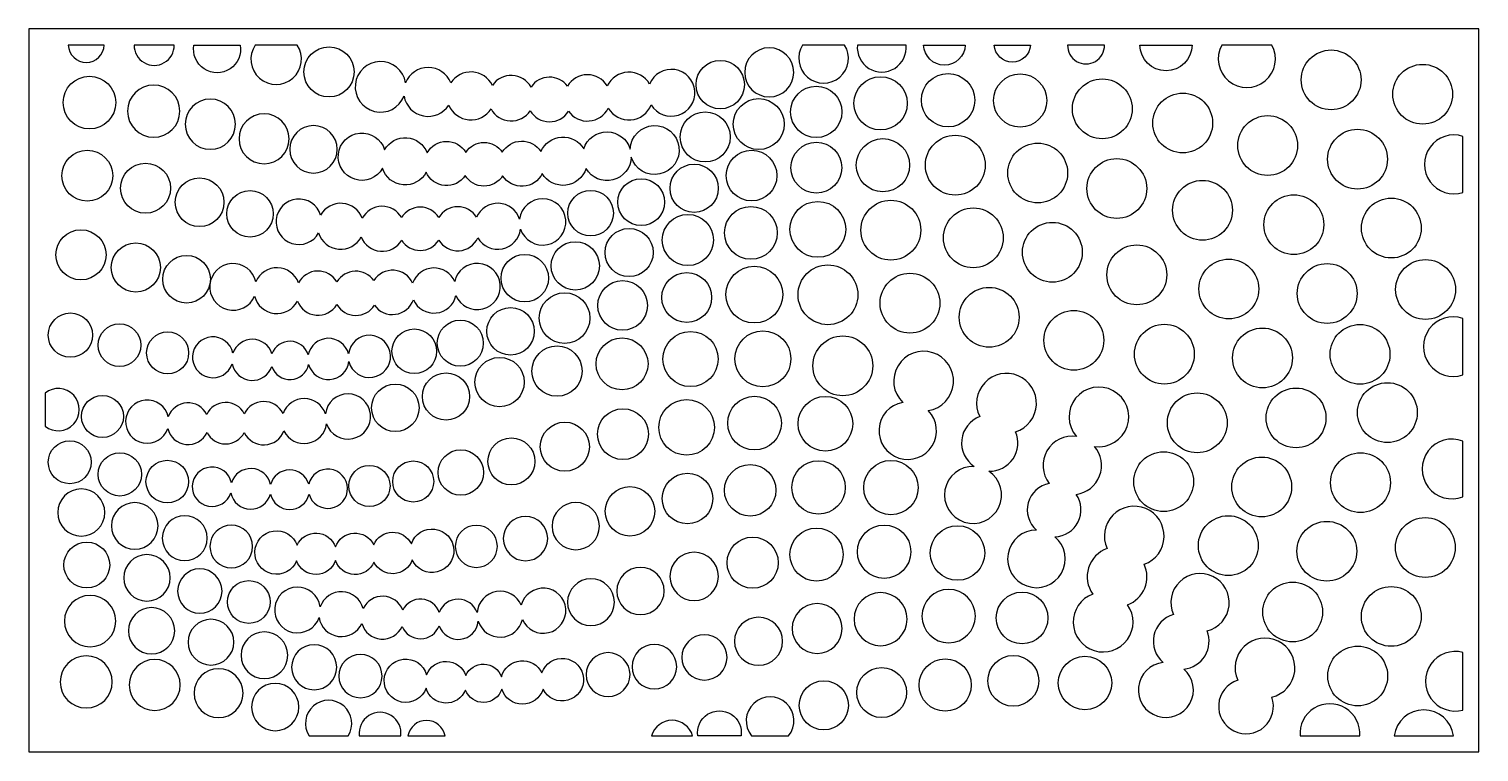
# Model space of a CAD drawing. Header units: millimetres. Extents: x -92 to 1716, y 794 to 1696.
import ezdxf

# ---------------------------------------------------------------- set-up
doc = ezdxf.new("R2010")
doc.units = ezdxf.units.MM
doc.layers.add('Layer 01', color=1, linetype='Continuous', true_color=0xff0000)

msp = doc.modelspace()

# ---------------------------------------------------------------- linework, layer by layer
at = {"layer": 'Layer 01'}
msp.add_lwpolyline([(-92.5, 793.9), (1715.5, 793.9), (1715.5, 1695.7), (-92.5, 1695.7)], close=True, dxfattribs=at)
for points in [[(-43.5, 1675.7, 0.966871), (1.3, 1675.7)], [(38.7, 1675.7, 1.019131), (88.6, 1675.7)], [(171, 1675.7, -1.191215), (113.1, 1675.7)], [(189.7, 1675.7, 1.886258), (241.8, 1675.7)], [(872.1, 1675.7, 1.813332), (924.5, 1675.7)], [(940.5, 1675.7, 1.114277), (1001.1, 1675.7)], [(1075, 1675.7, -0.96185), (1022.9, 1675.7)], [(1156.3, 1675.7, -0.943349), (1111.1, 1675.7)], [(1202.5, 1675.7, 1.026283), (1248.5, 1675.7)], [(1357.8, 1675.7, -0.988977), (1292.7, 1675.7)], [(1394.8, 1675.7, 1.694122), (1457.3, 1675.7)], [(683.4, 1601.2, 4.281509), (681.4, 1627, 0.604839), (628.6, 1624.7, 0.567694), (579, 1624.4, 0.51756), (533.6, 1623.3, 0.556769), (485.3, 1625.4, 0.582198), (433.4, 1628.5, 0.67345), (377, 1628.7, 7.336552), (375.2, 1611.9, 0.684576), (430.9, 1600.8, 0.607456), (483.7, 1596.1, 0.570867), (532.6, 1593.8, 0.566222), (580.3, 1593.1, 0.569817), (629.8, 1597, 0.628132)], [(348.4, 1522, -4.901692), (350.9, 1545, -0.635662), (404, 1541.1, -0.584473), (452.1, 1541.8, -0.540357), (497.7, 1541.9, -0.559392), (545.8, 1542.9, -0.609561), (599.3, 1546.3, -0.733336), (657.2, 1545.9, -11.904045), (658.5, 1535.8, -0.747507), (602.1, 1521.5, -0.644968), (547.5, 1515.4, -0.590129), (498.1, 1512.7, -0.564532), (451.5, 1513, -0.604788), (402.8, 1517.3, -0.675213)], [(1695.5, 1561.8, 1.376209), (1695.5, 1491.9)], [(520.5, 1446.1, 9.101442), (519.3, 1458.6, 0.692186), (465.6, 1460.8, 0.566896), (418.5, 1460.5, 0.562815), (372.2, 1460.5, 0.589391), (323.1, 1459.6, 0.639637), (271.1, 1463.6, 4.857096), (268.7, 1441.3, 0.672731), (321.7, 1436.4, 0.630985), (372.2, 1432.4, 0.563867), (418.5, 1432.5, 0.607032), (467.2, 1435.3, 0.719944)], [(190.4, 1380.5, 6.320096), (188.8, 1362.6, 0.699062), (242.2, 1356.4, 0.622963), (291.4, 1351.9, 0.558411), (338.3, 1351.1, 0.606049), (386.8, 1357.9, 0.720965), (439.9, 1363.3, 6.473702), (438.3, 1380.6, 0.684729), (385.9, 1378.7, 0.594451), (337.5, 1382, 0.537856), (291.5, 1380.3, 0.586159), (243.5, 1379.1, 0.679721)], [(1695.5, 1334.8, 1.394701), (1695.5, 1264.2)], [(306.5, 1280.9, 10.976512), (305.9, 1290.4, 0.801516), (255.7, 1289.1, 0.720929), (210.5, 1290.6, 0.726762), (161.8, 1291.3, 7.455605), (160.9, 1277.9, 0.763933), (210.3, 1274.7, 0.763441), (256.2, 1277.3, 0.819166)], [(996.9, 1229.9, 4.031009), (1028.8, 1219.7, 4.211281)], [(1137.6, 1193.3, 2.712302), (1093, 1212.2, 0.611577), (1086.1, 1150.1, 7.303334), (1104.3, 1144.2, 0.550905)], [(1186.7, 1062.4, 0.598302), (1213.2, 1115.2, 0.595748), (1236.1, 1175.1, 5.622149), (1213.6, 1187.4, 0.675752), (1179.7, 1128.8, 0.626902), (1163.7, 1070.7, 5.70336)], [(-72.5, 1200.3, 2.071808), (-72.5, 1241.6)], [(129.2, 1214.8, 0.666918), (81.2, 1212, 7.232059), (80.5, 1197.4, 0.714642), (129.5, 1192.6, 0.617759), (175.9, 1192.3, 0.657406), (225.4, 1194.4, 0.745931), (278.5, 1203.3, 9.018174), (277.2, 1215.6, 0.71058), (224.3, 1216.3, 0.620118), (175.9, 1215.8, 0.627299)], [(1695.5, 1181.6, 1.46503), (1695.5, 1112.2)], [(159.9, 1129.8, 7.564753), (159.2, 1117, 0.791649), (208.6, 1115.6, 0.79418), (256.7, 1115.3, 7.573741), (256.4, 1128, 0.756686), (208.8, 1127.5, 0.768477)], [(1298, 1028.1, 2.583845), (1251.8, 1047.6, 0.49786), (1233.8, 990.9, 2.936774), (1277.3, 977.5, 0.436297)], [(241.2, 1032.2, -5.369622), (241.8, 1051.7, -0.678256), (289.7, 1049.7, -0.663881), (337.3, 1052.5, -0.639906), (384.3, 1053.4, -5.288306), (385.4, 1033.6, -0.66537), (337.7, 1030.7, -0.680684), (289.7, 1032.6, -0.701719)], [(1376.4, 944.9, 2.759366), (1334.5, 965.3, 0.597351), (1321.6, 905.5, 4.851283), (1347.5, 897.3, 0.500854)], [(522.8, 959.1, 6.141738), (521.4, 976.9, 0.789702), (466.3, 967.8, 0.703962), (419.1, 967.9, 0.669052), (373.5, 970.8, 0.6643), (324.2, 972.8, 0.740794), (270.6, 975.1, 8.289299), (269.3, 961.6, 0.74812), (322.6, 954.3, 0.702602), (372.8, 950.5, 0.68487), (419, 951.4, 0.808263), (467.7, 956.9, 0.756275)], [(1414.7, 883.3, 2.487758), (1457.1, 862.4, 2.798688)], [(496.9, 872.4, -0.712471), (451.7, 871.2, -0.708045), (402.7, 873.4, -6.232681), (403.3, 890.3, -0.701769), (452.2, 889.3, -0.676178), (496.6, 887.8, -0.693359), (547.1, 892.5, -5.064395), (548.5, 872.3, -0.728508)], [(1695.5, 918.1, 1.299375), (1695.5, 846.1)], [(305.4, 813.9, 1.830463), (256.8, 813.9)], [(854.7, 813.9, 2.109686), (808.5, 813.9)], [(1566.8, 813.9, 1.080763), (1492.4, 813.9)], [(371.1, 813.9, 1.143444), (319.4, 813.9)], [(426.4, 813.9, 0.835053), (379.9, 813.9)], [(734.9, 813.9, 0.76485), (683.9, 813.9)], [(741.5, 813.9, -1.163302), (795.4, 813.9)], [(1683.6, 813.9, 0.880556), (1609.7, 813.9)]]:
    msp.add_lwpolyline(points, format="xyb", close=True, dxfattribs=at)
for centre, radius in [((281.6, 1642.1), 31.2), ((1531.1, 1632.2), 37.3), ((769.4, 1626.3), 30.2), ((1645.3, 1614.3), 37.3), ((-17.1, 1603.9), 32.8), ((969.4, 1603), 33.2), ((1053.5, 1606.9), 33.3), ((1143.4, 1606.5), 33.2), ((1245.8, 1596.1), 37.3), ((889.2, 1592.3), 32), ((1346.1, 1578.4), 37.3), ((750.7, 1561), 31.2), ((817.4, 1577), 31.8), ((1452, 1550.3), 37.3), ((972.3, 1525.8), 33.2), ((1062.5, 1525.8), 37.3), ((1564.1, 1533.3), 37.3), ((-19.8, 1512.7), 31.7), ((808.5, 1512.8), 31.6), ((889.3, 1522.7), 31.7), ((1165.3, 1516.1), 37.3), ((52.9, 1497.1), 31.2), ((736.9, 1497), 30.1), ((1263.9, 1496.7), 37.3), ((120.2, 1479.6), 30.4), ((670.8, 1479.7), 29.2), ((1370.8, 1469.6), 37.3), ((183.1, 1465.1), 29), ((607.8, 1466), 28.4), ((1484.7, 1451.6), 37.3), ((1606.2, 1447.4), 37.3), ((807.7, 1441.4), 32.9), ((891.1, 1445.8), 34.8), ((982.2, 1444.8), 37.3), ((1085, 1435.2), 37.3), ((655.8, 1416.9), 30), ((729.1, 1432.5), 31.9), ((1183.6, 1417.2), 37.3), ((-27.7, 1414), 31.3), ((40.7, 1398.2), 30.7), ((588.7, 1400.2), 30.1), ((104, 1383.6), 29.7), ((525.7, 1384.9), 29.6), ((1288.8, 1389), 37.3), ((811.9, 1364.4), 35.4), ((903.7, 1364.2), 37.3), ((1403.6, 1371.4), 37.3), ((1526.2, 1365.8), 37.3), ((1648.9, 1370.8), 37.3), ((647.7, 1350.9), 31), ((727.6, 1360.7), 31.1), ((1006, 1353.7), 37.3), ((575.4, 1335.1), 31.6), ((1104.8, 1336.1), 37.3), ((-40.9, 1313.9), 27.6), ((508, 1318.6), 29.6), ((1210.3, 1307.4), 37.3), ((20.4, 1301.4), 26.6), ((387.9, 1293.7), 27.8), ((445.3, 1303.8), 28.7), ((1323.2, 1290.1), 37.3), ((1445.5, 1285.4), 37.3), ((1567.2, 1289.9), 37.3), ((80.4, 1291.7), 26.2), ((647, 1278), 32.4), ((732.4, 1284), 34.4), ((822.6, 1284.3), 34.9), ((922.3, 1275.6), 37.3), ((494.3, 1255.3), 30.7), ((565.9, 1269), 31.3), ((427.5, 1237.3), 29.4), ((364.3, 1223.2), 29.6), ((1487.4, 1210.6), 37.3), ((1601.3, 1217.2), 37.3), ((-0.9, 1212.4), 26.2), ((727.5, 1198.8), 34.7), ((812.2, 1204.1), 33.5), ((900.6, 1203.4), 34.1), ((1364.2, 1204.5), 37.3), ((648.1, 1190.4), 31.7), ((575.7, 1174.7), 30.6), ((-41.6, 1155.3), 26.8), ((509, 1156.3), 29.3), ((20.8, 1140.2), 27), ((80, 1131.1), 26.6), ((445.9, 1142.5), 28.3), ((892, 1123.9), 33.3), ((982.3, 1123.7), 33.9), ((1322.3, 1131.1), 37.3), ((1444.6, 1124.5), 37.3), ((1567.8, 1129.8), 37.3), ((332, 1125.7), 25.7), ((386.6, 1131.3), 25.6), ((728.6, 1110), 31.5), ((806.8, 1120.3), 32.1), ((656.9, 1094.1), 30.8), ((1402.9, 1051.3), 37.3), ((1648.6, 1048.9), 37.3), ((889.5, 1040.1), 33.1), ((973.8, 1043.7), 33.3), ((1065.3, 1042.1), 34), ((1525.7, 1044.3), 37.3), ((-20.4, 1027.1), 28.6), ((809.9, 1030), 31.9), ((181.6, 981), 26.7), ((1483.2, 968.5), 37.3), ((1606.1, 963), 37.3), ((1145.8, 961.1), 32.2), ((1564.3, 888.7), 37.3), ((1049.9, 877.4), 32.6), ((1134.9, 882.6), 31.7), ((1224.2, 880), 33.3), ((970.7, 868), 31.1), ((898.6, 852.1), 30.6)]:
    msp.add_circle(centre, radius, dxfattribs=at)
at = {"layer": 'Layer 01', "extrusion": (0, 0, -1)}
for centre, radius in [((-830.5, 1641.6), 30.6), ((-63, 1593.2), 32.6), ((-133.6, 1576.9), 31.3), ((-200.6, 1558.7), 31.2), ((-262.3, 1545.6), 29.6), ((27.3, 1092.6), 29.4), ((-39.4, 1075.9), 29.1), ((-589.3, 1075.6), 29.5), ((-101.7, 1060.6), 28), ((-526.6, 1060.1), 27.7), ((-159.8, 1050.2), 26.6), ((-465.3, 1050.4), 26.2), ((-54.6, 1011.1), 29), ((-736.9, 1012.9), 30.2), ((-120.5, 994.6), 27.7), ((-670, 994.7), 29.5), ((-608.2, 980.7), 29.2), ((-1054.2, 963.4), 33.3), ((16.3, 957.2), 32), ((-890.2, 948), 31.1), ((-969.4, 959.6), 33.1), ((-60.4, 945.1), 28.9), ((-134.4, 930.9), 28.5), ((-817.2, 932), 30), ((-201, 914.5), 29.1), ((-263.1, 899.6), 28.1), ((-687.3, 900.3), 27.8), ((-749.7, 911.9), 28.2), ((21.1, 881.3), 32.5), ((-64.3, 877.5), 31.8), ((-320.8, 888.6), 27), ((-629.6, 890.4), 27.4), ((-143.9, 867.3), 30.5), ((-214.5, 850), 29.5)]:
    msp.add_circle(centre, radius, dxfattribs=at)

doc.saveas('drawing.dxf')
